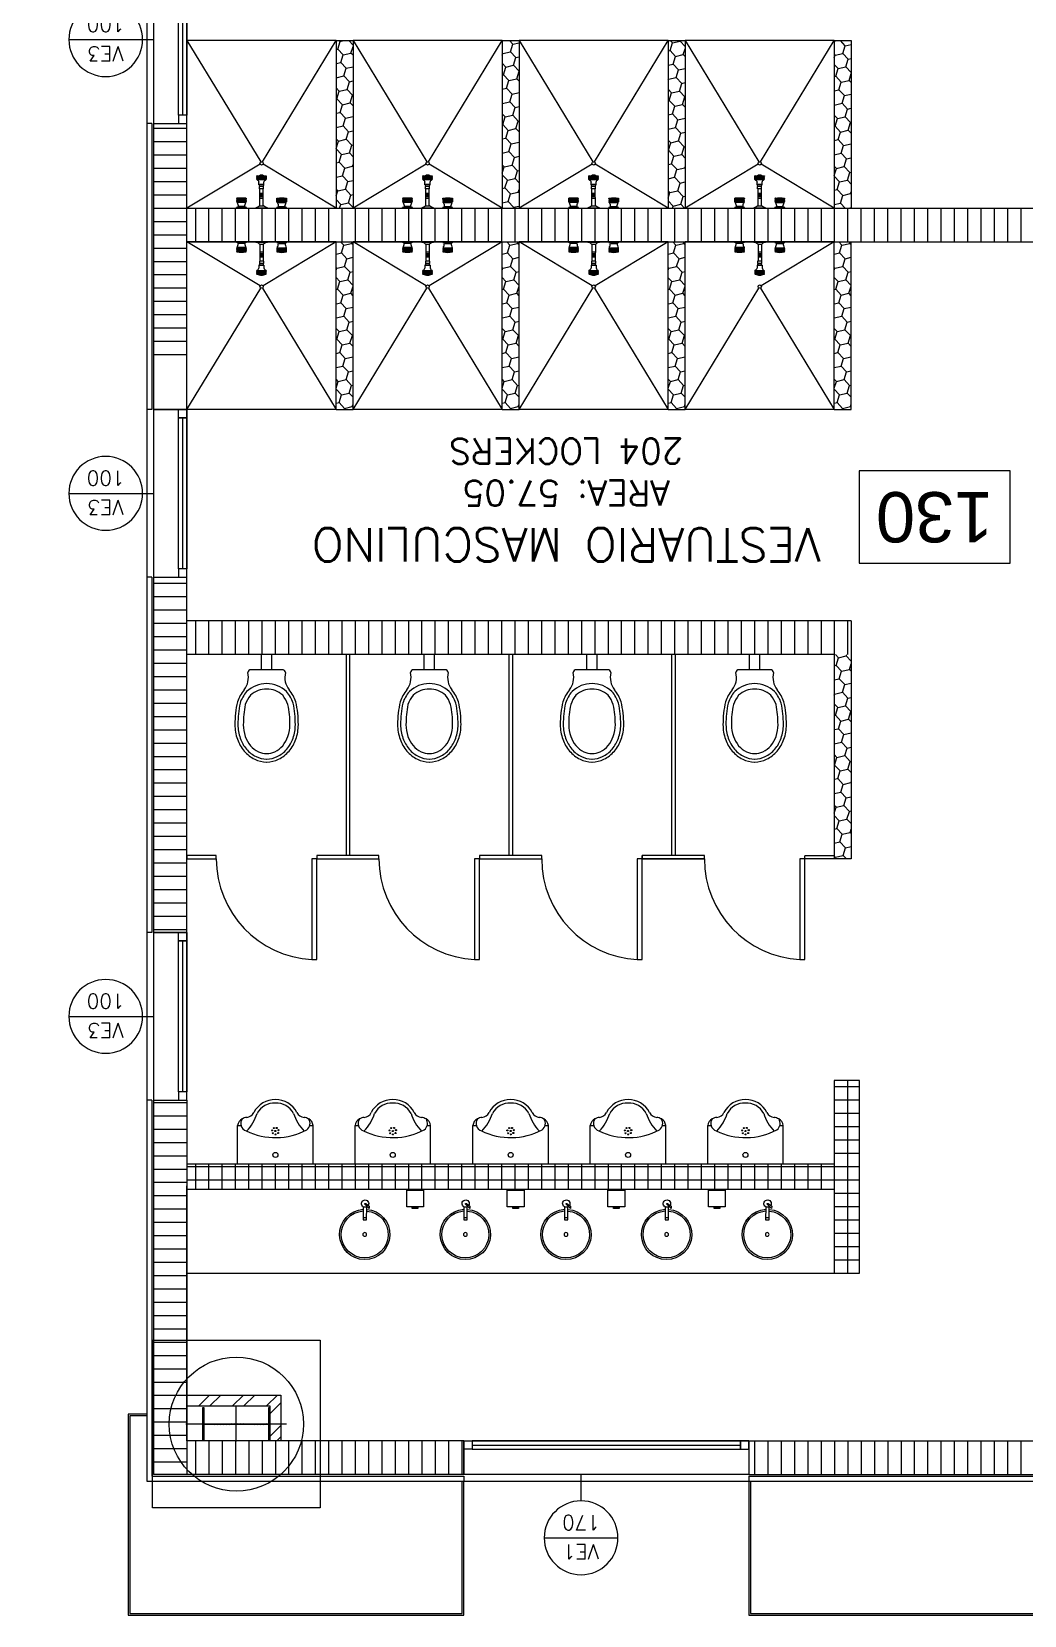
# Model space of a CAD drawing. Header units: millimetres. Extents: x 1478096 to 1808313, y 619971 to 762366.
# Drawn here: x 1524169 to 1530088, y 646428 to 655871 of the extents above; entities that cross this region are included whole.
import ezdxf
from ezdxf.enums import TextEntityAlignment as Align

# ---------------------------------------------------------------- set-up
doc = ezdxf.new("R2010")
doc.units = ezdxf.units.MM
doc.header["$LTSCALE"] = 10
for name, color, linetype in [('0-superficies', 7, 'Continuous'), ('0_Estructura', 251, 'Continuous'), ('A-HATCH-DURLOCK', 252, 'Continuous'), ('A-HATCH-MAMPOSTERIA', 104, 'Continuous'), ('AR-BAÑO-PENDIENTES DUCHA', 9, 'Continuous'), ('AR-BAÑOS-ARTEF SANIT', 6, 'Continuous'), ('DC-ARQ-0 TEXTOS', 7, 'Continuous'), ('DC-ARQ-CARPINTERIAS', 7, 'Continuous'), ('DC-ARQ-CHAPA', 7, 'Continuous'), ('DC-ARQ-EQUIP. SANITARIO', 40, 'Continuous'), ('DC-ARQ-MURO LAD. CERÁMICO', 54, 'Continuous'), ('DC-ARQ-MURO SUPERBOARD', 2, 'Continuous'), ('DC-ARQ-PAINEL DURLOCK', 7, 'Continuous'), ('DC-ARQ-PAINEL KALIKAL', 21, 'Continuous'), ('TXT CARP VENTANAS', 6, 'Continuous')]:
    doc.layers.add(name, color=color, linetype=linetype)
doc.styles.add('ROMANS', font='romans')
doc.styles.get("Standard").update_dxf_attribs({"font": 'arial.ttf'})
pattern_1 = [(12.965419, (795928.77, 1786547.9), (60.36252, 56.2208861), [47.625, -95.25]), (132.965419, (795928.77, 1786547.9), (-78.8699756, 24.1650327), [47.625, -95.25]), (72.965419, (795928.77, 1786547.9), (-18.5074556, 80.3859188), [-95.25, 47.625])]
pattern_2 = [(270, (795928.77, 1786547.9), (79.375, -4e-14), [])]

# ---------------------------------------------------------------- blocks, each defined once
blk = doc.blocks.new('100')
at = {"layer": 'DC-ARQ-CARPINTERIAS'}
for p, q in [((1620.3868, 729.0549), (1619.3868, 729.0549)), ((1619.3868, 729.0549), (1619.3868, 728.8549)), ((1620.3868, 728.8549), (1620.3868, 729.0549)), ((1619.4368, 728.9049), (1619.3868, 728.9049)), ((1619.3868, 728.9049), (1619.3868, 728.8549)), ((1619.3868, 728.8549), (1619.4368, 728.8549)), ((1619.3868, 728.8549), (1620.3868, 728.8549)), ((1619.4368, 728.9049), (1620.3368, 728.9049)), ((1619.4368, 728.8549), (1619.4368, 728.9049)), ((1619.4368, 728.8549), (1619.4368, 728.9049)), ((1619.4368, 728.8799), (1620.3368, 728.8799)), ((1620.3368, 728.8549), (1619.4368, 728.8549)), ((1620.3368, 728.9049), (1620.3368, 728.8549)), ((1620.3368, 728.9049), (1620.3868, 728.9049)), ((1620.3368, 728.8549), (1620.3368, 728.9049)), ((1620.3868, 728.8549), (1620.3368, 728.8549)), ((1620.3868, 728.9049), (1620.3868, 728.8549))]:
    blk.add_line(p, q, dxfattribs=at)
blk = doc.blocks.new('RE-PLANTABASE(XREF)$0$Mmc-va')
at = {"layer": 'DC-ARQ-EQUIP. SANITARIO'}
for p, q in [((-0.225, 0), (0.225, 0)), ((-0.225, 0), (-0.225, -0.231)), ((0.225, 0), (0.225, -0.231)), ((-0.2052, -0.231), (-0.225, -0.231)), ((0.225, -0.231), (0.2052, -0.231))]:
    blk.add_line(p, q, dxfattribs=at)
for centre, radius in [((0, -0.055), 0.015), ((-0.0161, -0.1858), 0.00325), ((-0.0008, -0.1777), 0.00325), ((0.0151, -0.1846), 0.00325), ((-0.0193, -0.2028), 0.00325), ((-0.008, -0.216), 0.00325), ((0, -0.1977), 0.00325), ((0.0094, -0.2153), 0.00325), ((0.0197, -0.2013), 0.00325)]:
    blk.add_circle(centre, radius, dxfattribs=at)
for centre, radius, start, end in [((0, -0.5552), 0.397, 63.88112, 118.13341), ((-0.1753, -0.226), 0.05, 185.80046, 242.30428), ((-0.1597, -0.2434), 0.0471, 125.63942, 214.69743), ((-0.1624, -0.2014), 0.0777, 242.30428, 263.68067), ((-0.3522, -0.3758), 0.254, 16.68025, 44.67645), ((-0.1749, -0.3299), 0.0514, 24.93705, 85.52031), ((0.3522, -0.3758), 0.254, 135.32355, 163.31975), ((0.1749, -0.3299), 0.0514, 94.47969, 155.06295), ((0.1624, -0.2014), 0.0777, 276.31933, 297.69572), ((0.1597, -0.2434), 0.0471, 325.30257, 71.38714), ((0.1753, -0.226), 0.05, 297.69572, 354.19954), ((-0.001, -0.243), 0.143, 207.1242, 270.4134), ((-0.0041, -0.2455), 0.1194, 208.70848, 271.97576), ((0.0041, -0.2455), 0.1194, 268.02424, 331.29152), ((0.001, -0.243), 0.143, 269.5866, 332.8758)]:
    blk.add_arc(centre, radius, start, end, dxfattribs=at)
blk = doc.blocks.new('BB-PM01$0$Baño ducha')
at = {"linetype": 'Continuous'}
for p, q in [((0.02695, 0.19385), (-0.02715, 0.19375)), ((0.02695, 0.19135), (-0.02715, 0.19125)), ((0.02695, 0.19385), (0.02825, 0.19385)), ((0.02695, 0.19135), (0.02825, 0.19135)), ((0.02695, 0.18635), (-0.02595, 0.18625)), ((0.02695, 0.18135), (-0.02595, 0.18125)), ((0.02695, 0.17635), (-0.02595, 0.17625)), ((0.02695, 0.17135), (-0.02595, 0.17125)), ((-0.01435, 0.14125), (-0.01435, 0.15625)), ((-0.01435, 0.14125), (0.01555, 0.14135)), ((-0.01435, 0.13995), (-0.01435, 0.14125)), ((-0.01435, 0.13995), (0.01555, 0.14005)), ((-0.01185, 0.12995), (0.01305, 0.13005)), ((-0.01185, 0.11495), (-0.01185, 0.12995)), ((-0.01185, 0.11495), (0.01305, 0.11505)), ((-0.00995, 0.01485), (-0.00995, 0.11495)), ((0.00995, 0.01495), (0.00995, 0.11505)), ((0.01305, 0.11505), (0.01305, 0.13005)), ((0.01555, 0.14135), (0.01555, 0.15635)), ((0.01555, 0.14005), (0.01555, 0.14135)), ((-0.09095, 0.00485), (-0.14895, 0.00485)), ((-0.14895, -0.00005), (-0.14895, 0.00485)), ((-0.09345, 0.05985), (-0.14775, 0.05985)), ((-0.09345, 0.05735), (-0.14775, 0.05735)), ((-0.09345, 0.05235), (-0.14645, 0.05235)), ((-0.09345, 0.04735), (-0.14645, 0.04735)), ((-0.09345, 0.04235), (-0.14645, 0.04235)), ((-0.14645, 0.03485), (-0.14645, 0.03735)), ((-0.09345, 0.03735), (-0.14645, 0.03735)), ((-0.09345, 0.03485), (-0.14645, 0.03485)), ((-0.09995, 0.00985), (-0.13995, 0.00985)), ((-0.09345, 0.05985), (-0.09215, 0.05985)), ((-0.09345, 0.05735), (-0.09215, 0.05735)), ((-0.09345, 0.03485), (-0.09345, 0.03735)), ((-0.09095, -0.00005), (-0.09095, 0.00485)), ((0.03495, 0.00245), (-0.03495, 0.00235)), ((-0.03495, -0.00005), (-0.03495, 0.00235)), ((0.03495, 0.00005), (-0.03495, -0.00005)), ((0.01195, 0.01495), (-0.01195, 0.01485)), ((0.00995, 0.08995), (-0.00995, 0.08985)), ((0.00995, 0.08895), (-0.00995, 0.08885)), ((0.00995, 0.08795), (-0.00995, 0.08785)), ((0.00995, 0.08695), (-0.00995, 0.08685)), ((0.00995, 0.08595), (-0.00995, 0.08585)), ((0.00995, 0.08495), (-0.00995, 0.08485)), ((0.00995, 0.08395), (-0.00995, 0.08385)), ((0.00995, 0.08195), (-0.00995, 0.08185)), ((0.00995, 0.07895), (-0.00995, 0.07885)), ((0.00995, 0.07495), (-0.00995, 0.07485)), ((0.00995, 0.06995), (-0.00995, 0.06985)), ((0.00995, 0.05995), (-0.00995, 0.05985)), ((0.03495, 0.00005), (0.03495, 0.00245)), ((0.09095, 0.00005), (0.09095, 0.00495)), ((0.09095, 0.00495), (0.14895, 0.00495)), ((0.09095, 0.00005), (0.14895, 0.00005)), ((0.09345, 0.05995), (0.09215, 0.05995)), ((0.09345, 0.05745), (0.09215, 0.05745)), ((0.09345, 0.05995), (0.14775, 0.05995)), ((0.09345, 0.05745), (0.14775, 0.05745)), ((0.09345, 0.05245), (0.14645, 0.05245)), ((0.09345, 0.04745), (0.14645, 0.04745)), ((0.09345, 0.04245), (0.14645, 0.04245)), ((0.09345, 0.03745), (0.14645, 0.03745)), ((0.09345, 0.03495), (0.09345, 0.03745)), ((0.09345, 0.03495), (0.14645, 0.03495)), ((0.09995, 0.00995), (0.13995, 0.00995)), ((0.14645, 0.03495), (0.14645, 0.03745)), ((0.14895, 0.00005), (0.14895, 0.00495)), ((-0.09095, -0.00005), (-0.14895, -0.00005))]:
    blk.add_line(p, q, dxfattribs=at)
for centre, radius, start, end in [((-0.02595, 0.18875), 0.0025, 90, 270), ((-0.02715, 0.19245), 0.0012, 90, 270), ((-0.00005, 0.07275), 0.124, 77.421065, 102.63414), ((-0.00015, 0.17745), 0.0224, 56.451578, 123.476278), ((0.02695, 0.18885), 0.0025, 270, 90), ((0.02825, 0.19255), 0.0012, 270, 90), ((-0.02595, 0.18375), 0.0025, 90, 270), ((-0.02595, 0.17875), 0.0025, 90, 270), ((-0.02595, 0.17375), 0.0025, 90, 270), ((-0.03885, 0.14845), 0.0257, 17.447188, 62.335165), ((-0.00305, 0.13875), 0.0088, 172.146687, 225), ((-0.00945, 0.13125), 0.0012, 274.763642, 85.236358), ((0.01075, 0.13135), 0.0012, 94.763642, 265.236358), ((0.00425, 0.13885), 0.0088, 315, 7.853313), ((0.04015, 0.14855), 0.0257, 118.059385, 162.552812), ((0.02695, 0.18385), 0.0025, 270, 90), ((0.02695, 0.17885), 0.0025, 270, 90), ((0.02695, 0.17385), 0.0025, 270, 90), ((-0.14775, 0.05855), 0.0012, 90, 270), ((-0.14645, 0.05485), 0.0025, 90, 270), ((-0.14645, 0.04985), 0.0025, 90, 270), ((-0.14645, 0.04485), 0.0025, 90, 270), ((-0.14645, 0.03985), 0.0025, 90, 270), ((-0.15285, 0.03795), 0.0333, 276.71988, 302.497572), ((-0.12045, -0.06115), 0.1239, 77.410992, 102.679256), ((-0.19575, 0.00855), 0.0557, 1.234189, 28.036208), ((-0.08705, 0.03795), 0.0333, 237.502428, 263.28012), ((-0.04415, 0.00865), 0.0557, 152.054595, 178.868633), ((-0.09345, 0.05485), 0.0025, 270, 90), ((-0.09345, 0.04985), 0.0025, 270, 90), ((-0.09345, 0.04485), 0.0025, 270, 90), ((-0.09345, 0.03985), 0.0025, 270, 90), ((-0.09225, 0.05855), 0.0012, 270, 90), ((-0.04425, 0.04685), 0.0454, 281.830113, 315.178491), ((0.04425, 0.04695), 0.0454, 224.821509, 258.169887), ((0.09345, 0.05495), 0.0025, 90, 270), ((0.09345, 0.04995), 0.0025, 90, 270), ((0.09345, 0.04495), 0.0025, 90, 270), ((0.09345, 0.03995), 0.0025, 90, 270), ((0.08705, 0.03805), 0.0333, 276.71988, 302.497572), ((0.09225, 0.05865), 0.0012, 90, 270), ((0.04415, 0.00875), 0.0557, 1.131367, 27.945405), ((0.12065, -0.06105), 0.1239, 77.410992, 102.679256), ((0.15285, 0.03805), 0.0333, 237.502428, 263.28012), ((0.19575, 0.00885), 0.0556, 152.145551, 178.971461), ((0.14645, 0.05495), 0.0025, 270, 90), ((0.14645, 0.04995), 0.0025, 270, 90), ((0.14645, 0.04495), 0.0025, 270, 90), ((0.14645, 0.03995), 0.0025, 270, 90), ((0.14775, 0.05865), 0.0012, 270, 90)]:
    blk.add_arc(centre, radius, start, end, dxfattribs=at)
blk = doc.blocks.new('BB-PM01$0$Baño Jabonera')
at = {"layer": 'AR-BAÑOS-ARTEF SANIT', "lineweight": 0}
for p, q in [((-0.1092, 0.0174), (-0.1047, 0.0174)), ((-0.1092, -0.0079), (-0.1047, -0.0079))]:
    blk.add_line(p, q, dxfattribs=at)
for points in [[(-0.1092, -0.0117), (-0.1133, -0.0117), (-0.1133, 0.0229), (-0.1092, 0.0229)], [(-0.1047, 0.0556), (-0.0047, 0.0556), (-0.0047, -0.0444), (-0.1047, -0.0444)]]:
    blk.add_lwpolyline(points, close=True, dxfattribs=at)
blk = doc.blocks.new('RE-PLANTABASE(XREF)$0$Inodoro')
for p, q in [((626.1562, 117.8884), (626.3408, 117.8884)), ((626.2185, 117.8884), (626.2185, 117.7966)), ((626.2785, 117.8884), (626.2785, 117.7966))]:
    blk.add_line(p, q)
for points in [[(626.248, 118.4207, 0.114233), (626.1853, 118.4062, 0.103679), (626.1282, 118.3618, 0.091573), (626.091, 118.2967, 0.084524), (626.0772, 118.2158, 0.050698), (626.0903, 118.0871, 0.096685), (626.1295, 118.0185, 0.193549), (626.2485, 117.971, 0.193549), (626.3676, 118.0185, 0.096685), (626.4068, 118.0871, 0.050698), (626.4198, 118.2158, 0.084524), (626.406, 118.2967, 0.091573), (626.3688, 118.3618, 0.103679), (626.3118, 118.4062, 0.114233), (626.2491, 118.4207)], [(626.248, 118.3885, 0.114233), (626.1994, 118.3772, 0.103679), (626.1528, 118.341, 0.091573), (626.1214, 118.2861, 0.084532), (626.1094, 118.2158, 0.049852), (626.1214, 118.0956, 0.091573), (626.1528, 118.0407, 0.190851), (626.2485, 118.0032, 0.190851), (626.3442, 118.0407, 0.091573), (626.3757, 118.0956, 0.049852), (626.3876, 118.2158, 0.084532), (626.3757, 118.2861, 0.091573), (626.3442, 118.341, 0.103679), (626.2976, 118.3772, 0.114233), (626.2491, 118.3885)]]:
    blk.add_lwpolyline(points, format="xyb")
for centre, radius, start, end in [((626.2627, 118.2479), 0.1939, 116.06723, 139.74406), ((626.248, 118.278), 0.1605, 90, 116.06723), ((626.2491, 118.278), 0.1605, 63.93277, 90), ((626.2344, 118.2479), 0.1939, 40.25594, 63.93277), ((626.2856, 118.2285), 0.2241, 139.74406, 160.67263), ((626.2114, 118.2285), 0.2241, 19.32737, 40.25594), ((626.3217, 118.2158), 0.2623, 160.67263, 180), ((626.1753, 118.2158), 0.2623, 0, 19.32737), ((626.6972, 118.2155), 0.6378, 179.97395, 192.35967), ((625.7998, 118.2155), 0.6378, 347.64033, 0.02605), ((626.2856, 118.1532), 0.2241, 199.32737, 220.25594), ((626.2114, 118.1532), 0.2241, 319.74406, 340.67263), ((626.0194, 117.935), 0.1202, 345.84605, 37.60105), ((626.4776, 117.935), 0.1202, 142.39895, 194.15395), ((626.1558, 117.9084), 0.02, 188.04875, 271.25464), ((626.3413, 117.9084), 0.02, 268.74536, 351.95125)]:
    blk.add_arc(centre, radius, start, end)
blk = doc.blocks.new('RE-PLANTABASE(XREF)$0$Bacha de baño 2 pl')
at = {"layer": 'DC-ARQ-EQUIP. SANITARIO'}
for p, q in [((-0.0036, -0.1597), (-0.0243, -0.1758)), ((-0.0243, -0.1883), (0.0039, -0.1612)), ((-0.0243, -0.1758), (-0.0243, -0.1883)), ((-0.0096, -0.256), (-0.0096, -0.1791)), ((0.0107, -0.1791), (0.0107, -0.256)), ((0.0107, -0.2433), (-0.0096, -0.2433)), ((0.0107, -0.256), (-0.0096, -0.256)), ((0.0107, -0.256), (-0.0096, -0.256))]:
    blk.add_line(p, q, dxfattribs=at)
at = {"layer": 'DC-ARQ-EQUIP. SANITARIO', "color": 252}
blk.add_circle((0, -0.3438), 0.0113, dxfattribs=at)
at = {"layer": 'DC-ARQ-EQUIP. SANITARIO'}
for centre, radius, start, end in [((0.0006, -0.1597), 0.0219, 297.52089, 211.24322), ((0.0006, -0.1597), 0.0219, 232.78732, 242.47911), ((0.0006, -0.1597), 0.0219, 242.47911, 297.52089), ((-0.0015, -0.1689), 0.00944, 54.74702, 102.62448), ((0, -0.3438), 0.15, 93.65459, 85.91977), ((0, -0.3438), 0.14, 93.91603, 85.62778)]:
    blk.add_arc(centre, radius, start, end, dxfattribs=at)
blk = doc.blocks.new('SIMB-CAR')
blk.add_line((-0.5, 0), (0.5, 0))
blk.add_circle((0, 0), 0.5)
at = {"style": 'ROMANS'}
for tag, p in [('TIPO', (0, 0.192)), ('NUMERO', (0, -0.205))]:
    blk.add_attdef(tag, text='', height=0.2, dxfattribs=at).set_placement(p, align=Align.MIDDLE)

msp = doc.modelspace()

# ---------------------------------------------------------------- hatches: boundary and pattern name
at = {"layer": '0_Estructura'}
h = msp.add_hatch(dxfattribs=at)
h.set_pattern_fill('ANSI31', color=256, scale=2, angle=-90, style=0)
h.set_pattern_definition([(315, (2596344.775, 6141208.052), (4.4901280605, 4.4901280605), [])])
h.paths.add_polyline_path([(1525189.09, 647468.167), (1525189.09, 647668.167), (1525195.39, 647668.167), (1525195.39, 647468.167)])
h.paths.add_polyline_path([(1525582.79, 647468.167), (1525582.79, 647668.167), (1525589.09, 647668.167), (1525589.09, 647468.167)])
h.paths.add_polyline_path([(1525195.39, 647565.767), (1525195.39, 647570.567), (1525582.79, 647570.567), (1525582.79, 647565.767)])
at = {"layer": 'A-HATCH-DURLOCK'}
h = msp.add_hatch(dxfattribs=at)
h.set_pattern_fill('ANSI32', color=256, scale=15, angle=180)
h.set_pattern_definition([(225, (3172020.15, 1376323.11), (101.027881, -101.027881), []), (225, (3171952.8, 1376323.11), (101.027881, -101.027881), [])])
h.paths.add_polyline_path([(1525095.031, 647676.666), (1525589.09, 647676.666), (1525589.09, 647468.17), (1525654.09, 647468.17), (1525654.09, 647741.666), (1525095.031, 647741.666)])
at = {"layer": 'A-HATCH-MAMPOSTERIA'}
h = msp.add_hatch(dxfattribs=at)
h.set_pattern_fill('HONEY', color=256, scale=15, angle=372.965419, style=0)
h.set_pattern_definition(pattern_1)
h.paths.add_polyline_path([(1528955.018, 655818.178), (1529055.022, 655818.178), (1529055.022, 654818.17), (1528955.031, 654818.17)])
h.paths.add_polyline_path([(1528954.993, 659038.217), (1529054.997, 659038.217), (1529054.997, 657818.217), (1528954.993, 657818.217)])
h = msp.add_hatch(dxfattribs=at)
h.set_pattern_fill('HONEY', color=256, scale=15, angle=372.965419, style=0)
h.set_pattern_definition(pattern_1)
h.paths.add_polyline_path([(1527965.007, 655818.178), (1528065.012, 655818.178), (1528065.012, 654818.17), (1527965.02, 654818.17)])
h.paths.add_polyline_path([(1526975.01, 655818.178), (1527075.015, 655818.178), (1527075.015, 654818.17), (1526975.023, 654818.17)])
h.paths.add_polyline_path([(1525985.013, 655818.178), (1526085.018, 655818.178), (1526085.018, 654818.17), (1525985.026, 654818.17)])
h = msp.add_hatch(dxfattribs=at)
h.set_pattern_fill('ANSI31', color=256, scale=25, angle=315, style=0)
h.set_pattern_definition([(360, (795928.77, 1786547.9), (3e-14, 79.375), [])])
h.paths.add_polyline_path([(1524895.031, 655324.128), (1525095.007, 655324.128), (1525095.007, 653878.709), (1524895.031, 653878.709)])
h = msp.add_hatch(dxfattribs=at)
h.set_pattern_fill('ANSI31', color=256, scale=25, angle=585, style=0)
h.set_pattern_definition(pattern_2)
h.paths.add_polyline_path([(1533095.019, 654818.171), (1525095.031, 654818.171), (1525095.031, 654618.17), (1533095.019, 654618.17)])
h = msp.add_hatch(dxfattribs=at)
h.set_pattern_fill('HONEY', color=256, scale=15, angle=372.965419, style=0)
h.set_pattern_definition([(12.965419, (792958.777, 1786547.9), (60.36252, 56.2208861), [47.625, -95.25]), (132.965419, (792958.777, 1786547.9), (-78.8699756, 24.1650327), [47.625, -95.25]), (72.965419, (792958.777, 1786547.9), (-18.5074556, 80.3859188), [-95.25, 47.625])])
h.paths.add_polyline_path([(1525985.013, 654618.178), (1526085.018, 654618.178), (1526085.018, 653618.17), (1525985.026, 653618.17)])
h = msp.add_hatch(dxfattribs=at)
h.set_pattern_fill('HONEY', color=256, scale=15, angle=372.965419, style=0)
h.set_pattern_definition([(12.965419, (793948.774, 1786547.9), (60.36252, 56.2208861), [47.625, -95.25]), (132.965419, (793948.774, 1786547.9), (-78.8699756, 24.1650327), [47.625, -95.25]), (72.965419, (793948.774, 1786547.9), (-18.5074556, 80.3859188), [-95.25, 47.625])])
h.paths.add_polyline_path([(1526975.01, 654618.178), (1527075.015, 654618.178), (1527075.015, 653618.17), (1526975.023, 653618.17)])
h = msp.add_hatch(dxfattribs=at)
h.set_pattern_fill('HONEY', color=256, scale=15, angle=372.965419, style=0)
h.set_pattern_definition([(12.965419, (794938.77, 1786547.9), (60.36252, 56.2208861), [47.625, -95.25]), (132.965419, (794938.77, 1786547.9), (-78.8699756, 24.1650327), [47.625, -95.25]), (72.965419, (794938.77, 1786547.9), (-18.5074556, 80.3859188), [-95.25, 47.625])])
h.paths.add_polyline_path([(1527965.007, 654618.178), (1528065.012, 654618.178), (1528065.012, 653618.17), (1527965.02, 653618.17)])
h = msp.add_hatch(dxfattribs=at)
h.set_pattern_fill('HONEY', color=256, scale=15, angle=372.965419, style=0)
h.set_pattern_definition(pattern_1)
h.paths.add_polyline_path([(1528955.004, 654618.178), (1529055.009, 654618.178), (1529055.009, 653618.17), (1528955.018, 653618.17)])
h = msp.add_hatch(dxfattribs=at)
h.set_pattern_fill('ANSI31', color=256, scale=25, angle=315, style=0)
h.set_pattern_definition([(360, (3172020.15, 1376323.11), (2e-14, 79.375), [])])
h.paths.add_polyline_path([(1525095.031, 649499.422), (1524895.031, 649499.422), (1524895.031, 647268.17), (1525095.031, 647268.17), (1525095.031, 647468.17)])
h.paths.add_polyline_path([(1525095.054, 652618.17), (1524895.054, 652618.17), (1524895.031, 650499.422), (1525095.007, 650499.422)])
h = msp.add_hatch(dxfattribs=at)
h.set_pattern_fill('ANSI31', color=256, scale=25, angle=585, style=0)
h.set_pattern_definition(pattern_2)
h.paths.add_polyline_path([(1529055.018, 652358.17), (1525095.045, 652358.17), (1525095.045, 652158.212), (1529055.018, 652158.212)])
h = msp.add_hatch(dxfattribs=at)
h.set_pattern_fill('HONEY', color=256, scale=15, angle=372.965419, style=0)
h.set_pattern_definition(pattern_1)
h.paths.add_polyline_path([(1528955.01, 650938.171), (1529055.018, 650938.171), (1529055.018, 652158.212), (1528955.01, 652158.212)])
h = msp.add_hatch(dxfattribs=at)
h.set_pattern_fill('ANSI37', color=256, scale=25, angle=405, style=0)
h.set_pattern_definition([(90, (795928.77, 1786547.9), (-79.3749994, 3e-14), []), (180, (795928.77, 1786547.9), (-3e-14, -79.3749994), [])])
h.paths.add_polyline_path([(1525095.031, 648968.17), (1528955.014, 648968.17), (1528955.014, 648468.17), (1529105.014, 648468.17), (1529105.014, 649618.17), (1528955.014, 649618.17), (1528955.014, 649118.17), (1525095.031, 649118.17)])
h = msp.add_hatch(dxfattribs=at)
h.set_pattern_fill('ANSI31', color=256, scale=25, angle=585, style=0)
h.set_pattern_definition([(270, (3172020.15, 1376323.11), (79.375, -4e-14), [])])
h.paths.add_polyline_path([(1528445.031, 647268.17), (1533295.031, 647268.17), (1533295.031, 647468.182), (1533295.031, 647468.182), (1528445.031, 647468.17)])
h.paths.add_polyline_path([(1525095.031, 647268.17), (1526745.031, 647268.17), (1526745.031, 647468.17), (1525095.031, 647468.17)])

# ---------------------------------------------------------------- linework, layer by layer
for p, q in [((1525095.016, 654618.178), (1525095.031, 654818.17)), ((1525985.026, 654618.17), (1525095.029, 654618.17)), ((1526975.023, 654618.17), (1526085.026, 654618.17)), ((1527965.02, 654618.17), (1527075.023, 654618.17)), ((1528955.018, 654618.17), (1528065.02, 654618.17)), ((1526065.058, 652158.149), (1526045.017, 652158.149)), ((1527035.099, 652158.147), (1527015.058, 652158.147)), ((1528005.14, 652158.146), (1527985.099, 652158.146))]:
    msp.add_line(p, q)
at = {"layer": '0-superficies'}
msp.add_lwpolyline([(1641041.817, 738426.962), (1522042.066, 738427.02), (1522042.063, 735317.041), (1506281.021, 735317.058), (1506244.743, 735317.055), (1506244.9, 725919.201), (1515007.624, 725919.201), (1515007.624, 729331.139), (1524854.996, 729331.139), (1524854.996, 680527.061), (1522092.045, 680527.061), (1522092.045, 678926.47), (1524855.046, 678926.47), (1524855.046, 673126.47), (1517295.034, 673126.451), (1517295.034, 669026.47), (1516295.034, 669026.451), (1516295.045, 663826.47), (1524855.031, 663826.45), (1524855.031, 647228.149), (1641041.817, 647228.17)], dxfattribs=at)
at = {"layer": '0_Estructura'}
for p, q in [((1525389.09, 647463.656), (1525389.09, 647672.678)), ((1525689.09, 647568.167), (1525089.09, 647568.167))]:
    msp.add_line(p, q, dxfattribs=at)
for points in [[(1525889.541, 647068.17), (1524889.541, 647068.17), (1524889.541, 648068.17), (1525889.541, 648068.17)], [(1525189.09, 647468.167), (1525189.09, 647668.167), (1525195.39, 647668.167), (1525195.39, 647468.167)], [(1525582.79, 647468.167), (1525582.79, 647668.167), (1525589.09, 647668.167), (1525589.09, 647468.167)], [(1525195.39, 647565.767), (1525195.39, 647570.567), (1525582.79, 647570.567), (1525582.79, 647565.767)]]:
    msp.add_lwpolyline(points, close=True, dxfattribs=at)
msp.add_circle((1525389.541, 647568.17), 400, dxfattribs=at)
at = {"layer": 'A-HATCH-MAMPOSTERIA'}
msp.add_line((1525095.031, 647468.17), (1525095.031, 647268.17), dxfattribs=at)
at = {"layer": 'AR-BAÑO-PENDIENTES DUCHA'}
for p, q in [((1525095.032, 655818.179), (1525534.748, 655094.491)), ((1525985.026, 655818.178), (1525095.032, 655818.179)), ((1525545.309, 655094.491), (1525985.026, 655818.178)), ((1526085.026, 655818.178), (1526524.745, 655094.491)), ((1526975.023, 655818.178), (1526085.026, 655818.178)), ((1526535.306, 655094.491), (1526975.023, 655818.178)), ((1527075.023, 655818.178), (1527514.742, 655094.491)), ((1527965.02, 655818.178), (1527075.023, 655818.178)), ((1527525.303, 655094.491), (1527965.02, 655818.178)), ((1528065.02, 655818.178), (1528504.739, 655094.491)), ((1528955.018, 655818.178), (1528065.02, 655818.178)), ((1528515.3, 655094.491), (1528955.018, 655818.178)), ((1525531.645, 655080.286), (1525095.029, 654818.178)), ((1525985.026, 654818.178), (1525548.411, 655080.287)), ((1526521.642, 655080.286), (1526085.026, 654818.178)), ((1526975.023, 654818.178), (1526538.408, 655080.287)), ((1527511.639, 655080.286), (1527075.023, 654818.178)), ((1527965.02, 654818.178), (1527528.405, 655080.287)), ((1528501.636, 655080.286), (1528065.02, 654818.178)), ((1528955.018, 654818.178), (1528518.402, 655080.287)), ((1525531.645, 654356.062), (1525095.029, 654618.17)), ((1525985.026, 654618.17), (1525548.411, 654356.062)), ((1526521.642, 654356.062), (1526085.026, 654618.17)), ((1526975.023, 654618.17), (1526538.408, 654356.062)), ((1527511.639, 654356.062), (1527075.023, 654618.17)), ((1527965.02, 654618.17), (1527528.405, 654356.062)), ((1528955.018, 654618.17), (1528518.402, 654356.062)), ((1525095.029, 653618.17), (1525534.748, 654341.858)), ((1525545.309, 654341.858), (1525985.026, 653618.17)), ((1526085.026, 653618.17), (1526524.745, 654341.858)), ((1526535.306, 654341.858), (1526975.023, 653618.17)), ((1527075.023, 653618.17), (1527514.742, 654341.858)), ((1527525.303, 654341.858), (1527965.02, 653618.17)), ((1528065.02, 653618.17), (1528504.739, 654341.858)), ((1528515.3, 654341.858), (1528955.018, 653618.17)), ((1525985.026, 653618.17), (1525095.029, 653618.17)), ((1526975.023, 653618.17), (1526085.026, 653618.17)), ((1527965.02, 653618.17), (1527075.023, 653618.17)), ((1528955.018, 653618.17), (1528065.02, 653618.17))]:
    msp.add_line(p, q, dxfattribs=at)
for centre in [(1525540.028, 655085.385), (1526530.025, 655085.385), (1527520.022, 655085.385), (1528510.019, 655085.385), (1525540.028, 654350.964), (1526530.025, 654350.964), (1527520.022, 654350.964), (1528510.019, 654350.964)]:
    msp.add_circle(centre, 10.087, dxfattribs=at)
at = {"layer": 'DC-ARQ-0 TEXTOS'}
msp.add_lwpolyline([(1529102.779, 653252.905), (1529102.779, 652702.905), (1530002.779, 652702.905), (1530002.779, 653252.905)], close=True, dxfattribs=at)
at = {"layer": 'DC-ARQ-CARPINTERIAS'}
for p, q in [((1526745.031, 647418.17), (1526745.031, 647468.17)), ((1526745.031, 647468.17), (1526795.031, 647468.17)), ((1526745.031, 647468.17), (1528445.031, 647468.17)), ((1526745.031, 647268.17), (1526745.031, 647468.17)), ((1526795.031, 647418.17), (1526745.031, 647418.17)), ((1528395.031, 647468.17), (1526795.031, 647468.17)), ((1526795.031, 647468.17), (1526795.031, 647418.17)), ((1526795.031, 647468.17), (1526795.031, 647418.17)), ((1526795.031, 647443.17), (1528395.031, 647443.17)), ((1526795.031, 647418.17), (1528395.031, 647418.17)), ((1528395.031, 647418.17), (1528395.031, 647468.17)), ((1528445.031, 647468.17), (1528395.031, 647468.17)), ((1528395.031, 647468.17), (1528395.031, 647418.17)), ((1528395.031, 647418.17), (1528445.031, 647418.17)), ((1528445.031, 647418.17), (1528445.031, 647468.17)), ((1528445.031, 647468.17), (1528445.031, 647268.17)), ((1528445.031, 647268.17), (1526745.031, 647268.17))]:
    msp.add_line(p, q, dxfattribs=at)
at = {"layer": 'DC-ARQ-CHAPA'}
for p, q in [((1524855.031, 655324.107), (1524855.054, 653618.149)), ((1524885.055, 655324.107), (1524855.055, 655324.107)), ((1524885.031, 655324.107), (1524885.054, 653618.149)), ((1524885.054, 653618.15), (1524855.029, 653618.15)), ((1524855.054, 652618.15), (1524855.031, 650499.401)), ((1524885.054, 652618.15), (1524855.054, 652618.15)), ((1524885.054, 652618.15), (1524885.031, 650499.401)), ((1524885.031, 650499.401), (1524855.007, 650499.401)), ((1524855.031, 649499.401), (1524855.031, 647228.149)), ((1524885.031, 649499.401), (1524855.031, 649499.401)), ((1524885.031, 649499.401), (1524885.031, 647258.149)), ((1524855.031, 647228.149), (1525597.233, 647228.149)), ((1524885.031, 647258.149), (1525597.233, 647258.149)), ((1525597.233, 647258.149), (1526745.031, 647258.149)), ((1525597.233, 647228.149), (1526745.031, 647228.149)), ((1526745.031, 647258.149), (1526745.031, 647228.149)), ((1528445.031, 647258.149), (1533744.884, 647258.149)), ((1528445.031, 647258.149), (1528445.031, 647228.149)), ((1528445.031, 647228.149), (1533744.884, 647228.149))]:
    msp.add_line(p, q, dxfattribs=at)
at = {"layer": 'DC-ARQ-EQUIP. SANITARIO'}
msp.add_line((1525095.031, 648468.17), (1528955.014, 648468.17), dxfattribs=at)
at = {"layer": 'DC-ARQ-MURO LAD. CERÁMICO'}
for p, q in [((1525985.026, 655818.178), (1526085.026, 655818.178)), ((1525985.026, 655818.178), (1525985.026, 654818.178)), ((1525985.026, 655818.178), (1525985.026, 654818.178)), ((1526085.026, 655818.178), (1526085.026, 654818.178)), ((1526975.023, 655818.178), (1527075.023, 655818.178)), ((1526975.023, 655818.178), (1526975.023, 654818.178)), ((1526975.023, 655818.178), (1526975.023, 654818.178)), ((1527075.023, 655818.178), (1527075.023, 654818.178)), ((1527965.02, 655818.178), (1528065.02, 655818.178)), ((1527965.02, 655818.178), (1527965.02, 654818.178)), ((1527965.02, 655818.178), (1527965.02, 654818.178)), ((1528065.02, 655818.178), (1528065.02, 654818.178)), ((1528955.018, 655818.178), (1529055.018, 655818.178)), ((1528955.018, 655818.178), (1528955.018, 654818.178)), ((1529055.018, 655818.178), (1529055.018, 654818.178)), ((1524895.031, 655324.128), (1524895.054, 653618.17)), ((1524895.031, 655324.128), (1525095.031, 655324.128)), ((1525095.029, 653618.17), (1525095.031, 655324.128)), ((1525095.031, 654818.17), (1533095.019, 654818.171)), ((1525095.031, 654618.17), (1533095.019, 654618.171)), ((1525985.026, 653618.17), (1525985.026, 654618.17)), ((1525985.026, 653618.17), (1525985.026, 654618.17)), ((1526085.026, 653618.17), (1526085.026, 654618.17)), ((1526975.023, 653618.17), (1526975.023, 654618.17)), ((1526975.023, 653618.17), (1526975.023, 654618.17)), ((1527075.023, 653618.17), (1527075.023, 654618.17)), ((1527965.02, 653618.17), (1527965.02, 654618.17)), ((1527965.02, 653618.17), (1527965.02, 654618.17)), ((1528065.02, 653618.17), (1528065.02, 654618.17)), ((1528955.018, 653618.17), (1528955.018, 654618.17)), ((1529055.018, 653618.17), (1529055.018, 654618.17)), ((1524895.029, 653618.17), (1525095.029, 653618.17)), ((1525985.026, 653618.17), (1526085.026, 653618.17)), ((1526975.023, 653618.17), (1527075.023, 653618.17)), ((1527965.02, 653618.17), (1528065.02, 653618.17)), ((1528955.018, 653618.17), (1529055.018, 653618.17)), ((1524895.054, 652618.17), (1524895.031, 650499.422)), ((1524895.054, 652618.17), (1525095.054, 652618.17)), ((1525095.007, 650499.422), (1525095.054, 652618.17)), ((1529055.018, 652358.17), (1525095.048, 652358.212)), ((1529055.018, 652358.17), (1529055.014, 652158.17)), ((1528955.014, 652158.172), (1525095.045, 652158.212)), ((1528955.014, 652158.171), (1528955.01, 650938.171)), ((1529055.014, 652158.17), (1529055.01, 650938.17)), ((1524895.007, 650499.422), (1525095.007, 650499.422)), ((1529105.014, 649618.17), (1528955.014, 649618.17)), ((1528955.014, 649618.17), (1528955.014, 649118.17)), ((1529105.014, 649468.17), (1529105.014, 649618.17)), ((1524895.031, 649499.422), (1524895.031, 647268.17)), ((1524895.031, 649499.422), (1525095.031, 649499.422)), ((1525095.031, 649499.422), (1525095.031, 647468.17)), ((1529105.014, 648968.17), (1529105.014, 649468.17)), ((1528955.014, 649118.17), (1525095.031, 649118.17)), ((1529105.014, 648968.17), (1529105.014, 649068.17)), ((1525095.031, 647468.17), (1525095.031, 648989.702)), ((1528955.014, 648968.17), (1525095.031, 648968.17)), ((1528955.014, 648968.17), (1528955.014, 648468.17)), ((1529105.014, 648468.17), (1529105.014, 648968.17)), ((1528955.014, 648468.17), (1529105.014, 648468.17)), ((1526745.031, 647468.17), (1525095.031, 647468.17)), ((1526745.031, 647468.17), (1526745.031, 647268.17)), ((1528445.031, 647468.17), (1533295.031, 647468.183)), ((1528445.031, 647468.17), (1528445.031, 647268.17)), ((1526745.031, 647268.17), (1524895.031, 647268.17)), ((1528445.031, 647268.17), (1533295.031, 647268.17))]:
    msp.add_line(p, q, dxfattribs=at)
msp.add_lwpolyline([(1529055.014, 650938.17), (1528955.014, 650938.171)], dxfattribs=at)
at = {"layer": 'DC-ARQ-MURO SUPERBOARD'}
for p, q in [((1524855.031, 647628.153), (1524745.031, 647628.153)), ((1524745.031, 647628.153), (1524745.031, 646428.153)), ((1524855.031, 647618.153), (1524755.031, 647618.153)), ((1524755.031, 647618.153), (1524755.031, 646438.153)), ((1526735.031, 646438.153), (1526735.031, 647228.149)), ((1526745.031, 646428.153), (1526745.031, 647228.153)), ((1528445.031, 647228.153), (1528445.031, 646428.153)), ((1528455.031, 647228.149), (1528455.031, 646438.153)), ((1524745.031, 646428.153), (1526745.031, 646428.153)), ((1524755.031, 646438.153), (1526735.031, 646438.153)), ((1528445.031, 646428.153), (1531945.031, 646428.153)), ((1528455.031, 646438.153), (1531935.031, 646438.153))]:
    msp.add_line(p, q, dxfattribs=at)
at = {"layer": 'DC-ARQ-PAINEL DURLOCK'}
for points in [[(1525095.031, 647741.666), (1525654.09, 647741.666), (1525654.09, 647468.17)], [(1525095.031, 647676.666), (1525589.09, 647676.666), (1525589.09, 647468.17)]]:
    msp.add_lwpolyline(points, dxfattribs=at)
at = {"layer": 'DC-ARQ-PAINEL KALIKAL'}
for p, q in [((1526045.017, 652158.153), (1526045.013, 650958.2)), ((1526065.058, 652158.153), (1526065.057, 650958.198)), ((1527015.058, 652158.187), (1527015.054, 650958.234)), ((1527035.099, 652158.187), (1527035.098, 650958.232)), ((1527985.099, 652158.146), (1527985.095, 650958.193)), ((1528005.14, 652158.146), (1528005.139, 650958.191)), ((1528180.089, 650958.179), (1527810.048, 650958.182)), ((1528180.089, 650938.179), (1527810.048, 650938.182)), ((1528955.01, 650957.594), (1528780.089, 650957.596)), ((1528955.01, 650938.171), (1528780.089, 650938.173))]:
    msp.add_line(p, q, dxfattribs=at)
for points in [[(1525095.011, 650938.21), (1525269.962, 650938.208), (1525269.962, 650958.208), (1525095.012, 650958.21)], [(1525839.966, 650938.181), (1525839.966, 650338.18), (1525869.966, 650338.18), (1525869.966, 650938.181)], [(1525869.966, 650938.19), (1526240.007, 650938.186), (1526240.007, 650958.186), (1525869.966, 650958.19)], [(1526810.007, 650938.177), (1526810.007, 650338.177), (1526840.007, 650338.177), (1526840.007, 650938.177)], [(1526840.007, 650938.224), (1527210.048, 650938.22), (1527210.048, 650958.22), (1526840.007, 650958.224)], [(1527780.048, 650938.211), (1527780.048, 650338.211), (1527810.048, 650338.211), (1527810.048, 650938.211)], [(1527810.048, 650938.182), (1528180.089, 650938.179), (1528180.089, 650958.179), (1527810.048, 650958.182)], [(1528750.089, 650938.17), (1528750.089, 650338.17), (1528780.089, 650338.17), (1528780.089, 650938.17)]]:
    msp.add_lwpolyline(points, close=True, dxfattribs=at)
for points in [[(1527810.048, 650938.17), (1527810.048, 650958.179)], [(1528180.089, 650938.17), (1528180.089, 650958.179)], [(1528780.089, 650938.173), (1528780.089, 650957.596)]]:
    msp.add_lwpolyline(points, dxfattribs=at)
for centre in [(1525871.366, 650938.76, 0), (1526841.407, 650938.757, 0), (1527811.448, 650938.791), (1528781.489, 650938.75, 0)]:
    msp.add_arc(centre, 601.4, 180.0552399, 267.0071593, dxfattribs=at)
at = {"layer": 'TXT CARP VENTANAS'}
for p, q in [((1524830.595, 655824.128), (1524895.032, 655824.128)), ((1524830.618, 653118.17), (1524895.054, 653118.17)), ((1524830.595, 649999.421), (1524895.031, 649999.421)), ((1527445.031, 647110.493), (1527445.031, 647268.17))]:
    msp.add_line(p, q, dxfattribs=at)

# ---------------------------------------------------------------- block references
at = {"layer": 'AR-BAÑOS-ARTEF SANIT', "ltscale": 200, "extrusion": (8.81044e-23, -1.35958e-16, -1), "xscale": 999.9999999999999, "yscale": 999.9999999999999, "zscale": -1000, "rotation": 359.9180457326247}
for p in [(-1525540.028, 654818.178, 0), (-1526530.025, 654818.178, 0), (-1527520.022, 654818.178, 0), (-1528510.019, 654818.178)]:
    msp.add_blockref('BB-PM01$0$Baño ducha', p, dxfattribs=at)
at = {"layer": 'AR-BAÑOS-ARTEF SANIT', "ltscale": 200, "extrusion": (8.81044e-23, 1.35958e-16, -1), "xscale": -999.9999999999999, "yscale": 1000, "zscale": -999.9999999999999, "rotation": 180.0819542673753}
for p in [(-1525540.028, 654618.17, 0), (-1526530.025, 654618.17, 0), (-1527520.022, 654618.17, 0), (-1528510.019, 654618.17)]:
    msp.add_blockref('BB-PM01$0$Baño ducha', p, dxfattribs=at)
at = {"layer": 'AR-BAÑOS-ARTEF SANIT', "ltscale": 200, "xscale": 1000, "yscale": 1000, "zscale": 1000, "rotation": 89.99999103545822}
for p in [(1526460.595, 648968.17, 0), (1527060.595, 648968.17, 0), (1527660.595, 648968.17), (1528260.595, 648968.17)]:
    msp.add_blockref('BB-PM01$0$Baño Jabonera', p, dxfattribs=at)
at = {"layer": 'DC-ARQ-EQUIP. SANITARIO', "yscale": 1000, "zscale": 1000}
for name, p, xscale, rotation in [('RE-PLANTABASE(XREF)$0$Inodoro', (2151818.538, 769954.753, 0), 1000, 180), ('RE-PLANTABASE(XREF)$0$Inodoro', (2152788.579, 769954.785, 0), 1000, 180), ('RE-PLANTABASE(XREF)$0$Inodoro', (2153758.62, 769954.784, 0), 1000, 180), ('RE-PLANTABASE(XREF)$0$Inodoro', (2154728.661, 769954.743, 0), 1000, 180), ('RE-PLANTABASE(XREF)$0$Mmc-va', (1525622.12, 649118.17), 1000, 180), ('RE-PLANTABASE(XREF)$0$Mmc-va', (1526322.12, 649118.17), 1000, 180), ('RE-PLANTABASE(XREF)$0$Mmc-va', (1527025.023, 649118.17), 1000, 180), ('RE-PLANTABASE(XREF)$0$Mmc-va', (1527725.023, 649118.17), 1000, 180), ('RE-PLANTABASE(XREF)$0$Mmc-va', (1528425.023, 649118.17), 1000, 180), ('RE-PLANTABASE(XREF)$0$Bacha de baño 2 pl', (1526159.396, 649043.17, 0), -1000, 359.2696415165686), ('RE-PLANTABASE(XREF)$0$Bacha de baño 2 pl', (1526759.396, 649043.17, 0), -1000, 359.2696415165686), ('RE-PLANTABASE(XREF)$0$Bacha de baño 2 pl', (1527359.396, 649043.17), -1000, 359.2696415165686), ('RE-PLANTABASE(XREF)$0$Bacha de baño 2 pl', (1527959.396, 649043.17), -1000, 359.2696415165686), ('RE-PLANTABASE(XREF)$0$Bacha de baño 2 pl', (1528559.396, 649043.17), -1000, 359.2696415165686)]:
    msp.add_blockref(name, p, dxfattribs=dict(at, xscale=xscale, rotation=rotation))
at = {"layer": 'DC-ARQ-MURO SUPERBOARD', "xscale": 1000, "yscale": 1000, "zscale": 1000, "rotation": 90}
for p in [(2253949.974, -964062.648), (2253949.974, -966768.605), (2253949.974, -969887.354)]:
    msp.add_blockref('100', p, dxfattribs=at)
at = {"layer": 'TXT CARP VENTANAS'}
ref = msp.add_blockref('SIMB-CAR', (1524610.595, 655823.725), dxfattribs=dict(at, xscale=-440.0000000000546, yscale=440.0000000000546, zscale=440.0000000000546, rotation=180))
ref.add_attrib('NUMERO', '100', dxfattribs={"layer": '0', "height": 88, "rotation": 180, "style": 'ROMANS'}).set_placement((1524610.595, 655914.13), align=Align.MIDDLE)
ref.add_attrib('TIPO', 'VE3', dxfattribs={"layer": '0', "height": 88, "rotation": 180, "style": 'ROMANS'}).set_placement((1524610.595, 655739.347), align=Align.MIDDLE)
ref = msp.add_blockref('SIMB-CAR', (1524610.618, 653118.17), dxfattribs=dict(at, xscale=-440.0000000000546, yscale=440.0000000000546, zscale=440.0000000000546, rotation=180))
ref.add_attrib('NUMERO', '100', dxfattribs={"layer": '0', "height": 88, "rotation": 180, "style": 'ROMANS'}).set_placement((1524610.618, 653208.576), align=Align.MIDDLE)
ref.add_attrib('TIPO', 'VE3', dxfattribs={"layer": '0', "height": 88, "rotation": 180, "style": 'ROMANS'}).set_placement((1524610.618, 653033.792), align=Align.MIDDLE)
ref = msp.add_blockref('SIMB-CAR', (1524610.595, 649999.421), dxfattribs=dict(at, xscale=-440.0000000000546, yscale=440.0000000000546, zscale=440.0000000000546, rotation=180))
ref.add_attrib('NUMERO', '100', dxfattribs={"layer": '0', "height": 88, "rotation": 180, "style": 'ROMANS'}).set_placement((1524610.595, 650089.827), align=Align.MIDDLE)
ref.add_attrib('TIPO', 'VE3', dxfattribs={"layer": '0', "height": 88, "rotation": 180, "style": 'ROMANS'}).set_placement((1524610.595, 649915.043), align=Align.MIDDLE)
ref = msp.add_blockref('SIMB-CAR', (1527445.031, 646890.493), dxfattribs=dict(at, xscale=-440.0000000000546, yscale=440.0000000000546, zscale=440.0000000000546, rotation=180))
ref.add_attrib('NUMERO', '170', dxfattribs={"layer": '0', "height": 88, "rotation": 180, "style": 'ROMANS'}).set_placement((1527445.031, 646980.898), align=Align.MIDDLE)
ref.add_attrib('TIPO', 'VE1', dxfattribs={"layer": '0', "height": 88, "rotation": 180, "style": 'ROMANS'}).set_placement((1527445.031, 646806.115), align=Align.MIDDLE)

# ---------------------------------------------------------------- texts
at = {"layer": 'DC-ARQ-0 TEXTOS', "attachment_point": 5, "rotation": 180}
for s, insert, char_height, width in [('{\\Fromans|c0;VESTUARIO MASCULINO\\P\\H0.75x;AREA: 57.05\\P204 LOCKERS}', (1527356.906, 653078.175), 200, 3964.44731), ('130', (1529552.779, 652977.905), 300, 801.45132)]:
    msp.add_mtext(s, dxfattribs=dict(at, insert=insert, char_height=char_height, width=width))

doc.saveas('drawing.dxf')
